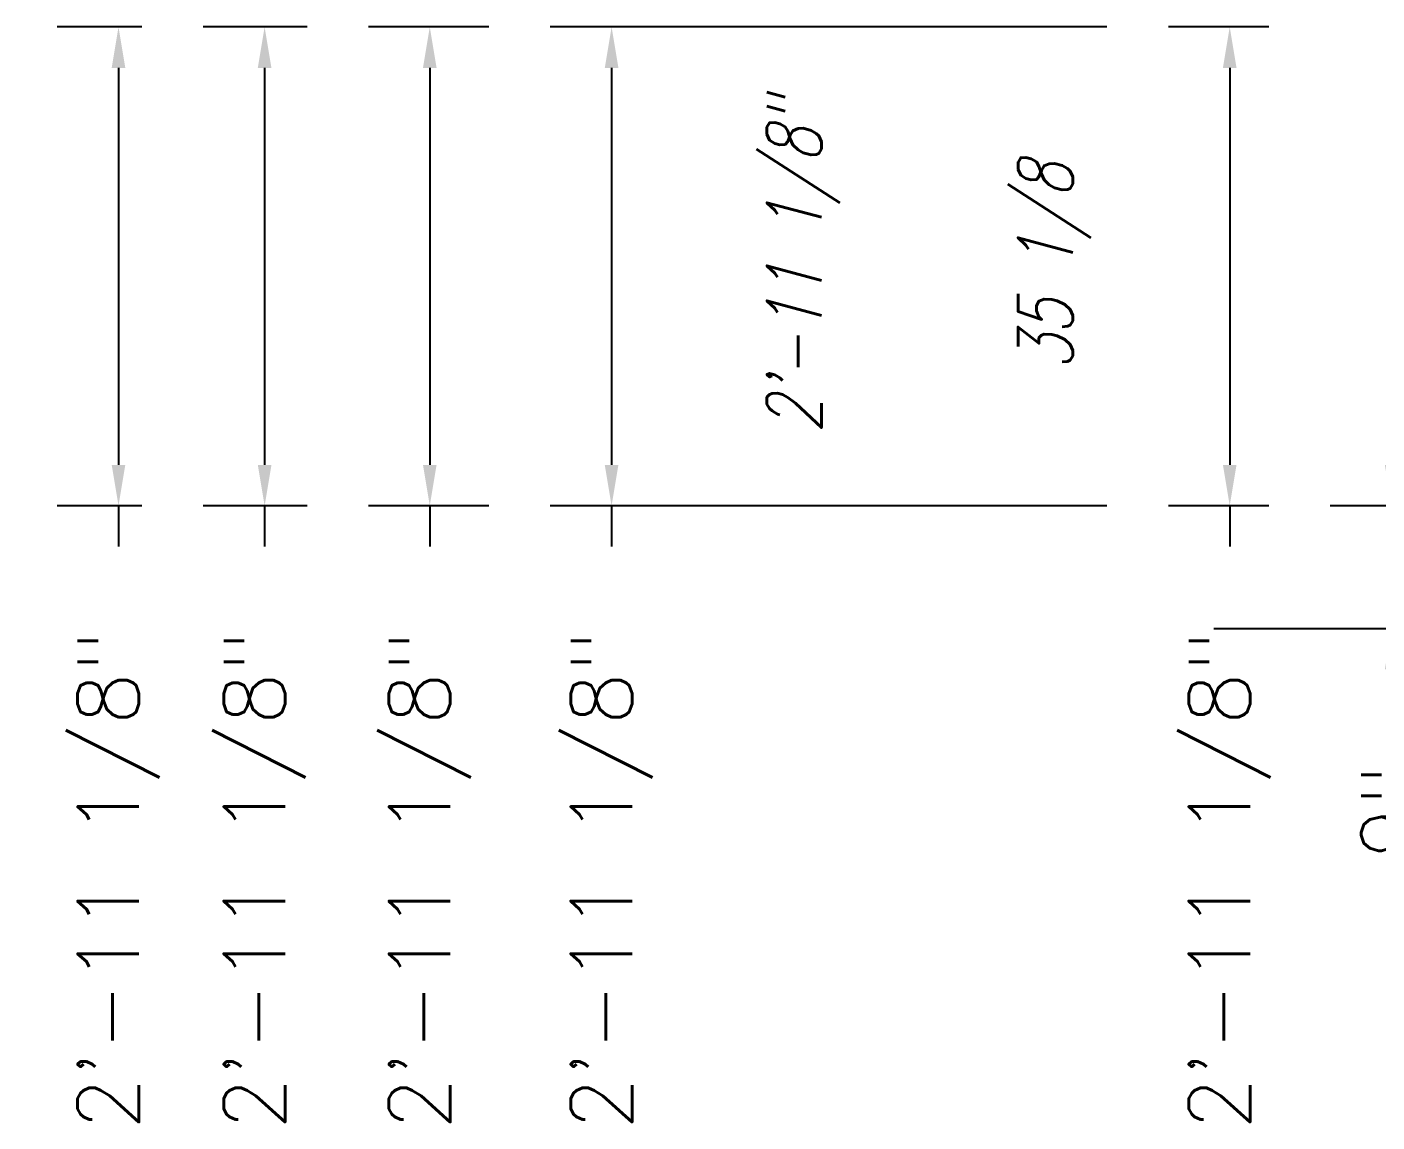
# Model space of a CAD drawing. Header units: inches. Extents: x -109 to 89, y -30 to 75.
# Drawn here: x -108.8 to -9.8, y -30.1 to 50.2 of the extents above; entities that cross this region are included whole.
import ezdxf

# ---------------------------------------------------------------- set-up
doc = ezdxf.new("R2010")
doc.units = ezdxf.units.IN
doc.header["$LTSCALE"] = 0.25
doc.header["$MEASUREMENT"] = 0
doc.styles.add('ROMANS', font='romans')
doc.styles.add('Tags-Dimension-Pipe', font='romans.shx', dxfattribs={"width": 0.75, "oblique": 15})
doc.dimstyles.new('Tags', dxfattribs={"dimscale": 48, "dimtxt": 0.09375, "dimasz": 0.0625, "dimexe": 0.09375, "dimexo": 0.09375, "dimgap": 0.09, "dimtad": 0, "dimdec": 3, "dimzin": 0, "dimdsep": 46, "dimlunit": 4, "dimtxsty": 'ROMANS', "dimcen": 0, "dimadec": 0, "dimazin": 0, "dimtfac": 1, "dimtdec": 3, "dimtofl": 0, "dimtmove": 0, "dimatfit": 3, "dimfxl": 1, "dimfrac": 2, "dimtolj": 1, "dimtzin": 0, "dimarcsym": 0})
doc.dimstyles.new('Tags-Alias', dxfattribs={"dimscale": 48, "dimtxt": 0.09375, "dimasz": 0.0625, "dimexe": 0.09375, "dimexo": 0.09375, "dimgap": 0.09, "dimtad": 0, "dimdec": 3, "dimzin": 0, "dimdsep": 46, "dimlunit": 4, "dimtxsty": 'ROMANS', "dimcen": 0, "dimadec": 0, "dimazin": 0, "dimtfac": 1, "dimtdec": 3, "dimtofl": 0, "dimtmove": 0, "dimatfit": 3, "dimfxl": 1, "dimfrac": 2, "dimtolj": 1, "dimtzin": 0, "dimarcsym": 0})
doc.dimstyles.new('Tags-Dimension-Duct', dxfattribs={"dimtxt": 4, "dimasz": 0.0625, "dimexe": 0.09375, "dimexo": 0.09375, "dimgap": 0.09, "dimtad": 0, "dimdec": 3, "dimzin": 0, "dimdsep": 46, "dimlunit": 5, "dimtxsty": 'Tags-Dimension-Pipe', "dimcen": 0, "dimse1": 1, "dimse2": 1, "dimsd1": 1, "dimsd2": 1, "dimadec": 0, "dimazin": 0, "dimtfac": 1, "dimtdec": 3, "dimtofl": 0, "dimtmove": 0, "dimatfit": 3, "dimfxl": 1, "dimfrac": 2, "dimtolj": 1, "dimtzin": 0, "dimarcsym": 0})
doc.dimstyles.new('Tags-Dimension-Pipe', dxfattribs={"dimtxt": 4, "dimasz": 0.0625, "dimexe": 0.09375, "dimexo": 0.09375, "dimgap": 0.09, "dimtad": 0, "dimdec": 3, "dimzin": 0, "dimdsep": 46, "dimlunit": 4, "dimtxsty": 'Tags-Dimension-Pipe', "dimcen": 0, "dimse1": 1, "dimse2": 1, "dimsd1": 1, "dimsd2": 1, "dimadec": 0, "dimazin": 0, "dimtfac": 1, "dimtdec": 3, "dimtofl": 0, "dimtmove": 0, "dimatfit": 3, "dimfxl": 1, "dimfrac": 2, "dimtolj": 1, "dimtzin": 0, "dimarcsym": 0})
doc.dimstyles.new('Tags-Level', dxfattribs={"dimscale": 48, "dimtxt": 0.09375, "dimasz": 0.0625, "dimexe": 0.09375, "dimexo": 0.09375, "dimgap": 0.09, "dimtad": 0, "dimdec": 3, "dimzin": 0, "dimdsep": 46, "dimlunit": 4, "dimtxsty": 'ROMANS', "dimcen": 0, "dimadec": 0, "dimazin": 0, "dimtfac": 1, "dimtdec": 3, "dimtofl": 0, "dimtmove": 0, "dimatfit": 3, "dimfxl": 1, "dimfrac": 2, "dimtolj": 1, "dimtzin": 0, "dimarcsym": 0})
doc.dimstyles.new('Tags-Number', dxfattribs={"dimscale": 48, "dimtxt": 0.09375, "dimasz": 0.0625, "dimexe": 0.09375, "dimexo": 0.09375, "dimgap": 0.09, "dimtad": 0, "dimdec": 3, "dimzin": 0, "dimdsep": 46, "dimlunit": 4, "dimtxsty": 'ROMANS', "dimcen": 0, "dimadec": 0, "dimazin": 0, "dimtfac": 1, "dimtdec": 3, "dimtofl": 0, "dimtmove": 0, "dimatfit": 3, "dimfxl": 1, "dimfrac": 2, "dimtolj": 1, "dimtzin": 0, "dimarcsym": 0})
doc.dimstyles.new('Tags-Offset', dxfattribs={"dimscale": 48, "dimtxt": 0.09375, "dimasz": 0.0625, "dimexe": 0.09375, "dimexo": 0.09375, "dimgap": 0.09, "dimtad": 0, "dimdec": 3, "dimzin": 0, "dimdsep": 46, "dimlunit": 4, "dimtxsty": 'ROMANS', "dimcen": 0, "dimadec": 0, "dimazin": 0, "dimtfac": 1, "dimtdec": 3, "dimtofl": 0, "dimtmove": 0, "dimatfit": 3, "dimfxl": 1, "dimfrac": 2, "dimtolj": 1, "dimtzin": 0, "dimarcsym": 0})
doc.dimstyles.new('Tags-Size', dxfattribs={"dimscale": 48, "dimtxt": 0.09375, "dimasz": 0.0625, "dimexe": 0.09375, "dimexo": 0.09375, "dimgap": 0.09, "dimtad": 0, "dimdec": 3, "dimzin": 0, "dimdsep": 46, "dimlunit": 4, "dimtxsty": 'ROMANS', "dimcen": 0, "dimadec": 0, "dimazin": 0, "dimtfac": 1, "dimtdec": 3, "dimtofl": 0, "dimtmove": 0, "dimatfit": 3, "dimfxl": 1, "dimfrac": 2, "dimtolj": 1, "dimtzin": 0, "dimarcsym": 0})

# ---------------------------------------------------------------- blocks, each defined once
blk = doc.blocks.new('*D11')
at = {"color": 0, "lineweight": -2, "transparency": 16777216}
for p, q in [((-8.756, 18.125), (-8.756, 21.125)), ((-3.949, 15.125), (-13.256, 15.125)), ((-21.809, 6.122), (-4.256, 6.122)), ((-8.756, 3.122), (-8.756, 0.122))]:
    blk.add_line(p, q, dxfattribs=at)
at = {"color": 0, "transparency": 16777216}
for points in [[(-9.256, 18.125), (-8.256, 18.125), (-8.756, 15.125)], [(-9.256, 3.122), (-8.256, 3.122), (-8.756, 6.122)]]:
    blk.add_solid(points, dxfattribs=at)
at = {"layer": 'Defpoints', "color": 0, "transparency": 16777216}
for p in [(0.551, 15.125), (-26.309, 6.122), (-8.756, 6.122)]:
    blk.add_point(p, dxfattribs=at)
at = {"color": 0, "transparency": 16777216, "insert": (-8.756, -7.305), "char_height": 4.5, "attachment_point": 5, "rotation": 90, "style": 'ROMANS'}
blk.add_mtext('\\A1;9"', dxfattribs=at)
blk = doc.blocks.new('*D12')
at = {"color": 0, "lineweight": -2, "transparency": 16777216}
for p, q in [((-17.756, 50.243), (-25.135, 50.243)), ((-20.635, 47.243), (-20.635, 18.125)), ((-17.756, 15.125), (-25.135, 15.125)), ((-20.635, 15.125), (-20.635, 12.125))]:
    blk.add_line(p, q, dxfattribs=at)
at = {"color": 0, "transparency": 16777216}
for points in [[(-21.135, 47.243), (-20.135, 47.243), (-20.635, 50.243)], [(-21.135, 18.125), (-20.135, 18.125), (-20.635, 15.125)]]:
    blk.add_solid(points, dxfattribs=at)
at = {"layer": 'Defpoints', "color": 0, "transparency": 16777216}
for p in [(-13.256, 50.243), (-20.635, 15.125), (-13.256, 15.125)]:
    blk.add_point(p, dxfattribs=at)
at = {"color": 0, "transparency": 16777216, "insert": (-20.635, -12.338), "char_height": 4.5, "attachment_point": 5, "rotation": 90, "style": 'ROMANS'}
blk.add_mtext('\\A1;2\'-11 1/8"', dxfattribs=at)
blk = doc.blocks.new('*D13')
at = {"layer": 'Defpoints', "color": 0, "transparency": 16777216}
for p in [(-25.135, 50.243), (-33.483, 15.125), (-25.135, 15.125)]:
    blk.add_point(p, dxfattribs=at)
at = {"color": 0, "transparency": 16777216, "insert": (-33.483, 32.684), "char_height": 4, "attachment_point": 5, "rotation": 90, "style": 'Tags-Dimension-Pipe'}
blk.add_mtext('\\A1;35 1/8', dxfattribs=at)
blk = doc.blocks.new('*D14')
at = {"layer": 'Defpoints', "color": 0, "transparency": 16777216}
for p in [(-25.135, 50.243), (-51.906, 15.125), (-25.135, 15.125)]:
    blk.add_point(p, dxfattribs=at)
at = {"color": 0, "transparency": 16777216, "insert": (-51.906, 32.684), "char_height": 4, "attachment_point": 5, "rotation": 90, "style": 'Tags-Dimension-Pipe'}
blk.add_mtext('\\A1;2\'-11 1/8"', dxfattribs=at)
blk = doc.blocks.new('*D15')
at = {"color": 0, "lineweight": -2, "transparency": 16777216}
for p, q in [((-29.635, 50.243), (-70.466, 50.243)), ((-65.966, 47.243), (-65.966, 18.125)), ((-29.635, 15.125), (-70.466, 15.125)), ((-65.966, 15.125), (-65.966, 12.125))]:
    blk.add_line(p, q, dxfattribs=at)
at = {"color": 0, "transparency": 16777216}
for points in [[(-66.466, 47.243), (-65.466, 47.243), (-65.966, 50.243)], [(-66.466, 18.125), (-65.466, 18.125), (-65.966, 15.125)]]:
    blk.add_solid(points, dxfattribs=at)
at = {"layer": 'Defpoints', "color": 0, "transparency": 16777216}
for p in [(-25.135, 50.243), (-65.966, 15.125), (-25.135, 15.125)]:
    blk.add_point(p, dxfattribs=at)
at = {"color": 0, "transparency": 16777216, "insert": (-65.966, -12.338), "char_height": 4.5, "attachment_point": 5, "rotation": 90, "style": 'ROMANS'}
blk.add_mtext('\\A1;2\'-11 1/8"', dxfattribs=at)
blk = doc.blocks.new('*D16')
at = {"color": 0, "lineweight": -2, "transparency": 16777216}
for p, q in [((-74.966, 50.243), (-83.799, 50.243)), ((-79.299, 47.243), (-79.299, 18.125)), ((-74.966, 15.125), (-83.799, 15.125)), ((-79.299, 15.125), (-79.299, 12.125))]:
    blk.add_line(p, q, dxfattribs=at)
at = {"color": 0, "transparency": 16777216}
for points in [[(-79.799, 47.243), (-78.799, 47.243), (-79.299, 50.243)], [(-79.799, 18.125), (-78.799, 18.125), (-79.299, 15.125)]]:
    blk.add_solid(points, dxfattribs=at)
at = {"layer": 'Defpoints', "color": 0, "transparency": 16777216}
for p in [(-70.466, 50.243), (-79.299, 15.125), (-70.466, 15.125)]:
    blk.add_point(p, dxfattribs=at)
at = {"color": 0, "transparency": 16777216, "insert": (-79.299, -12.338), "char_height": 4.5, "attachment_point": 5, "rotation": 90, "style": 'ROMANS'}
blk.add_mtext('\\A1;2\'-11 1/8"', dxfattribs=at)
blk = doc.blocks.new('*D17')
at = {"color": 0, "lineweight": -2, "transparency": 16777216}
for p, q in [((-88.299, 50.243), (-95.911, 50.243)), ((-91.411, 47.243), (-91.411, 18.125)), ((-88.299, 15.125), (-95.911, 15.125)), ((-91.411, 15.125), (-91.411, 12.125))]:
    blk.add_line(p, q, dxfattribs=at)
at = {"color": 0, "transparency": 16777216}
for points in [[(-91.911, 47.243), (-90.911, 47.243), (-91.411, 50.243)], [(-91.911, 18.125), (-90.911, 18.125), (-91.411, 15.125)]]:
    blk.add_solid(points, dxfattribs=at)
at = {"layer": 'Defpoints', "color": 0, "transparency": 16777216}
for p in [(-83.799, 50.243), (-91.411, 15.125), (-83.799, 15.125)]:
    blk.add_point(p, dxfattribs=at)
at = {"color": 0, "transparency": 16777216, "insert": (-91.411, -12.338), "char_height": 4.5, "attachment_point": 5, "rotation": 90, "style": 'ROMANS'}
blk.add_mtext('\\A1;2\'-11 1/8"', dxfattribs=at)
blk = doc.blocks.new('*D18')
at = {"color": 0, "lineweight": -2, "transparency": 16777216}
for p, q in [((-100.411, 50.243), (-106.627, 50.243)), ((-102.127, 47.243), (-102.127, 18.125)), ((-100.411, 15.125), (-106.627, 15.125)), ((-102.127, 15.125), (-102.127, 12.125))]:
    blk.add_line(p, q, dxfattribs=at)
at = {"color": 0, "transparency": 16777216}
for points in [[(-102.627, 47.243), (-101.627, 47.243), (-102.127, 50.243)], [(-102.627, 18.125), (-101.627, 18.125), (-102.127, 15.125)]]:
    blk.add_solid(points, dxfattribs=at)
at = {"layer": 'Defpoints', "color": 0, "transparency": 16777216}
for p in [(-95.911, 50.243), (-102.127, 15.125), (-95.911, 15.125)]:
    blk.add_point(p, dxfattribs=at)
at = {"color": 0, "transparency": 16777216, "insert": (-102.127, -12.338), "char_height": 4.5, "attachment_point": 5, "rotation": 90, "style": 'ROMANS'}
blk.add_mtext('\\A1;2\'-11 1/8"', dxfattribs=at)

msp = doc.modelspace()

# ---------------------------------------------------------------- dimensions: what is measured, and where the dimension line sits
for base, p1, p2, dimstyle, picture, middle in [((-102.1274, 15.1249), (-95.9107, 50.2428), (-95.9107, 15.1249), 'Tags-Size', '*D18', (-102.1274, -12.3379)), ((-91.4107, 15.1249), (-83.7992, 50.2428), (-83.7992, 15.1249), 'Tags-Offset', '*D17', (-91.4107, -12.3379)), ((-79.2992, 15.1249), (-70.4663, 50.2428), (-70.4663, 15.1249), 'Tags-Number', '*D16', (-79.2992, -12.3379)), ((-65.9663, 15.1249), (-25.1346, 50.2428), (-25.1346, 15.1249), 'Tags-Level', '*D15', (-65.9663, -12.3379)), ((-51.9062, 15.1249), (-25.1346, 50.2428), (-25.1346, 15.1249), 'Tags-Dimension-Pipe', '*D14', (-51.9062, 32.6839)), ((-33.4827, 15.1249), (-25.1346, 50.2428), (-25.1346, 15.1249), 'Tags-Dimension-Duct', '*D13', (-33.4827, 32.6839)), ((-20.6346, 15.1249), (-13.2563, 50.2428), (-13.2563, 15.1249), 'Tags-Alias', '*D12', (-20.6346, -12.3379)), ((-8.7563, 6.1225), (0.5509, 15.1249), (-26.3088, 6.1225), 'Tags', '*D11', (-8.7563, -7.3047))]:
    dim = msp.add_linear_dim(base=base, p1=p1, p2=p2, angle=90, dimstyle=dimstyle)
    dim.commit()
    dim.dimension.update_dxf_attribs({"geometry": picture, "text_midpoint": middle})

doc.saveas('drawing.dxf')
